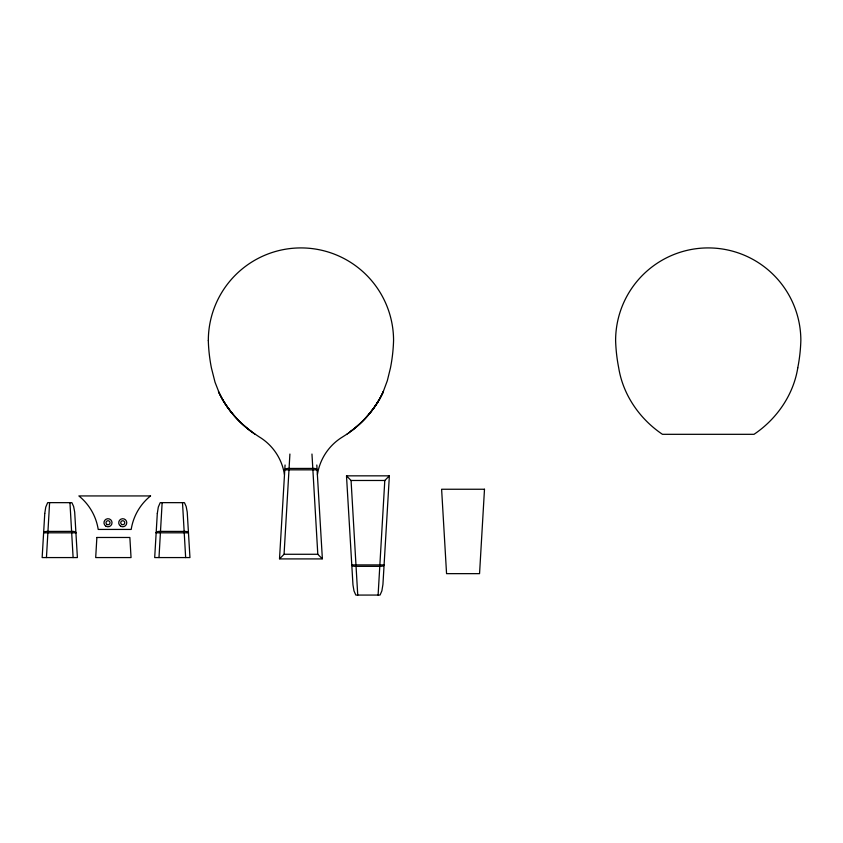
<?xml version="1.0" encoding="UTF-8"?>
<svg xmlns="http://www.w3.org/2000/svg" width="843" height="843" viewBox="0 0 843 843"><rect width="100%" height="100%" fill="white"/><g stroke="black" fill="none" stroke-linecap="round" stroke-linejoin="round"><path stroke-width="1.26" d="M46.449 557.571L49.6 502.639M162.141 502.639L158.99 557.571M285.071 465.009L279.507 558.909L322.374 558.909L316.81 465.009M289.908 454.04L284.07 554.273L279.728 558.688M389.15 476.074L384.798 480.478L378.107 595.084M797.773 367.896C793.421 394.998 776.645 419.129 754.011 434.314L662.461 434.314C639.826 419.129 623.061 394.998 618.709 367.896A166.461 166.461 0 0 1 615.611 340.509A92.614 92.614 0 0 1 708.236 247.916A92.614 92.614 0 0 1 800.85 340.509A166.461 166.461 0 0 1 797.752 367.896M383.154 391.942L387.327 380.688L390.467 367.896A166.461 166.461 0 0 0 393.565 340.53A92.614 92.614 0 0 0 300.94 247.916A92.614 92.614 0 0 0 208.326 340.509M383.365 391.479C375.609 408.707 362.616 423.365 347.105 434.05M382.943 392.416L380.172 397.938M349.413 432.417L348.496 433.081M347.168 433.997L342.816 436.79A53.594 53.594 0 0 0 317.442 474.504M317.084 469.846L284.797 469.846A4.183 1.749 4 0 1 289.054 468.445L312.816 468.423A4.183 1.749 -4 0 1 317.158 469.836M75.912 532.818L43.636 532.818A4.183 1.749 4 0 1 47.893 531.417L71.655 531.385A4.183 1.749 -4 0 1 75.996 532.808M351.784 564.915L384.071 564.915A4.183 1.749 4 0 1 379.814 566.317M346.715 476.074L351.067 480.478L384.798 480.478M284.07 554.273L317.8 554.273L322.152 558.688M351.067 480.478L356.052 566.338L379.814 566.338M156.176 532.818L188.463 532.818A4.183 1.749 -4 0 0 184.206 531.417L160.433 531.385A4.183 1.749 4 0 0 156.103 532.808M254.934 434.156L254.249 433.692M254.028 433.534C240.487 424.05 228.99 411.521 221.172 396.937M284.439 474.504A53.594 53.594 0 0 0 259.064 436.79L251.551 431.753A108.916 108.916 0 0 1 232.468 413.692A100.644 100.644 0 0 1 222.478 399.371L219.675 393.976M220.908 396.442L218.969 392.48M219.433 393.481L215.039 382.258L211.403 367.896A166.461 166.461 0 0 1 208.305 340.509M356.052 566.338L357.748 595.084M311.963 454.04L317.8 554.273M182.499 502.639L185.65 557.571M69.948 502.639L73.109 557.571M369.403 413.692A108.916 108.916 0 0 1 350.33 431.753M383.439 391.51A96.07 96.07 0 0 1 369.35 413.639M369.392 413.681A100.338 100.338 0 0 0 379.687 398.855A104.785 104.785 0 0 1 350.214 431.595M232.531 413.639A96.07 96.07 0 0 1 218.442 391.51M356.052 566.317A4.183 1.749 -4 0 1 351.71 564.915M251.657 431.605A104.932 104.932 0 0 1 222.457 399.382M44.763 513.492L42.15 557.571L77.398 557.571L74.679 512.049L73.626 506.495L71.897 502.67L47.672 502.639L45.754 507.107L44.763 513.429M96.871 537.476L95.691 557.571L131.044 557.571L129.864 537.476L96.871 537.476M157.304 513.492L154.691 557.571L189.949 557.571L187.22 512.049L186.166 506.495L184.438 502.67L160.223 502.639L158.294 507.107L157.314 513.429M389.371 475.842L382.933 584.431L381.879 590.869L380.045 595.063L355.83 595.084L353.997 590.922L352.964 584.884L346.494 475.842L389.371 475.842M484.493 489.246L479.551 573.651L446.558 573.651L441.616 489.246L484.493 489.246M150.539 495.937L78.873 495.937A53.594 53.594 0 0 1 98.21 529.436L131.202 529.436A53.594 53.594 0 0 1 150.539 495.937M105.997 526.222A4.015 4.015 0 0 0 112.024 522.734A4.015 4.015 0 0 0 105.997 519.256A4.015 4.015 0 0 0 105.997 526.222M107.008 524.483A2.013 2.013 0 0 0 110.022 522.734A2.013 2.013 0 0 0 107.008 520.995A2.013 2.013 0 0 0 107.008 524.483M120.739 526.222A4.015 4.015 0 0 0 126.766 522.734A4.015 4.015 0 0 0 120.739 519.256A4.015 4.015 0 0 0 120.739 526.222M121.74 524.483A2.013 2.013 0 0 0 124.753 522.734A2.013 2.013 0 0 0 121.74 520.995A2.013 2.013 0 0 0 121.74 524.483"/></g></svg>
